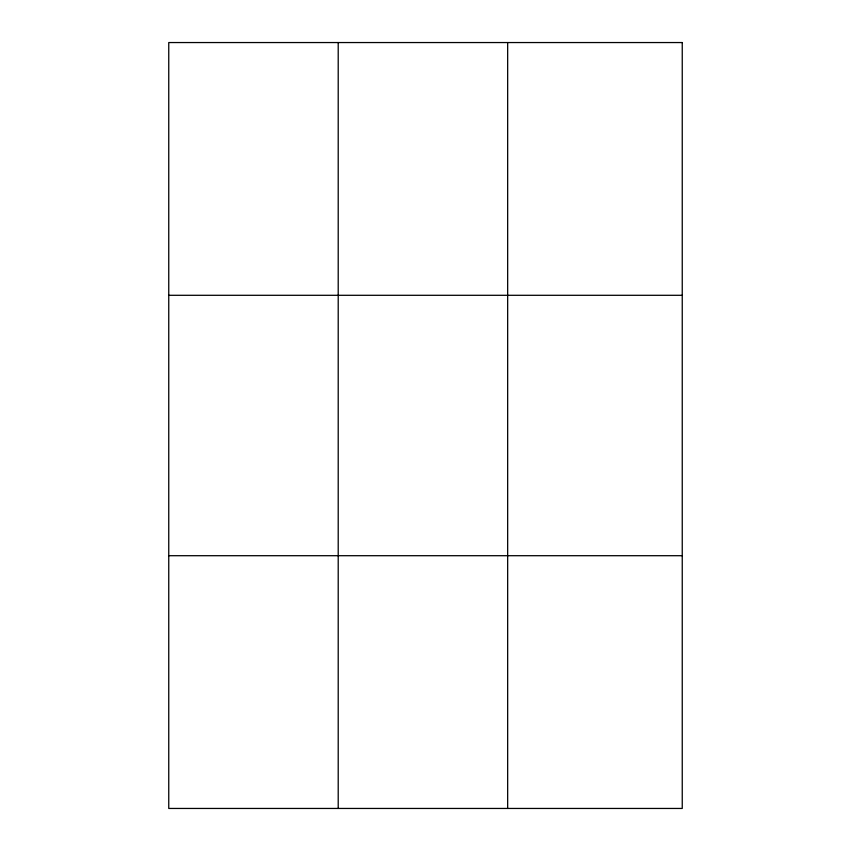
<?xml version="1.0" encoding="UTF-8"?>
<svg xmlns="http://www.w3.org/2000/svg" width="851" height="851" viewBox="0 0 851 851"><rect width="100%" height="100%" fill="white"/><g stroke="black" fill="none" stroke-linecap="round" stroke-linejoin="round"><path stroke-width="1.28" d="M338.209 808.45L338.209 42.55M507.664 808.45L507.664 42.55M168.753 295.297L682.247 295.297M168.753 555.703L682.247 555.703M682.247 42.55L682.247 808.45L168.753 808.45L168.753 42.55L682.247 42.55"/></g></svg>
